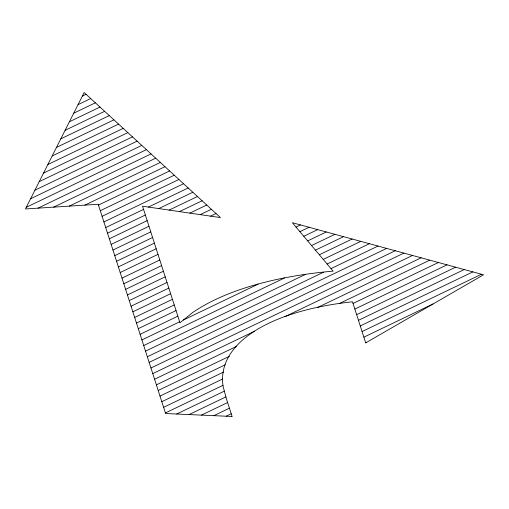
<?xml version="1.0" encoding="UTF-8"?>
<svg xmlns="http://www.w3.org/2000/svg" width="509" height="509" viewBox="0 0 509 509"><rect width="100%" height="100%" fill="white"/><g stroke="black" fill="none" stroke-linecap="round" stroke-linejoin="round"><path stroke-width="0.76" d="M82.369 96.074L86.078 94.292M78.055 104.631L90.723 98.549M73.741 113.183L95.361 102.805M69.428 121.74L100.006 107.068M65.114 130.298L104.644 111.325M60.8 138.855L109.289 115.588M56.486 147.413L113.927 119.844M52.172 155.964L118.572 124.101M47.859 164.522L123.21 128.363M43.545 173.079L127.854 132.62M39.231 181.637L132.493 136.876M34.917 190.194L137.131 141.139M30.604 198.745L141.776 145.396M26.29 207.303L146.414 149.652M38.048 208.149L151.058 153.915M53.674 207.138L155.697 158.172M69.3 206.12L160.341 162.428M84.927 205.108L164.98 166.691M98.479 205.089L169.624 170.948M100.286 210.707L174.263 175.204M102.099 216.325L178.907 179.467M103.906 221.943L183.545 183.724M105.713 227.561L143.551 209.403M148.418 207.068L188.19 187.98M107.526 233.179L145.358 215.021M158.783 208.582L192.828 192.243M109.333 238.797L147.165 220.645M169.147 210.096L197.473 196.499M111.147 244.415L148.965 226.263M179.505 211.604L202.111 200.756M112.953 250.034L150.772 231.881M189.87 213.118L206.756 205.019M114.76 255.652L152.579 237.499M200.234 214.633L211.394 209.275M116.574 261.27L154.386 243.124M210.592 216.147L216.032 213.532M118.381 266.888L156.187 248.742M120.194 272.506L157.994 254.36M122.001 278.118L159.801 259.978M123.808 283.736L161.607 265.603M125.621 289.354L163.408 271.221M127.428 294.972L165.215 276.839M129.241 300.59L167.022 282.457M131.048 306.208L168.829 288.081M296.003 227.046L300.444 224.914M132.855 311.826L170.636 293.699M299.89 231.665L309.065 227.262M134.669 317.444L172.436 299.317M303.778 236.284L317.686 229.61M136.476 323.062L174.243 304.936M307.671 240.903L326.307 231.964M138.289 328.68L176.05 310.56M311.559 245.529L334.928 234.312M140.096 334.298L177.857 316.178M315.446 250.148L343.55 236.66M141.909 339.917L179.658 321.796M183.418 319.989L258.127 284.143M319.334 254.767L352.171 239.007M143.716 345.535L284.55 277.946M323.228 259.386L360.792 241.355M145.523 351.153L305.47 274.396M327.115 264.006L369.413 243.703M147.336 356.771L323.495 272.232M331.003 268.625L378.034 246.051M149.143 362.383L386.655 248.405M150.957 368.001L395.277 250.752M152.764 373.619L403.898 253.1M154.571 379.237L254.545 331.264M284.989 316.649L412.519 255.448M156.384 384.855L236.787 346.273M317.82 307.379L421.14 257.796M158.191 390.473L229.394 356.306M339.35 303.536L429.761 260.144M160.004 396.091L225.252 364.775M353.036 303.453L438.383 262.498M161.811 401.709L223.604 372.054M354.843 309.071L447.004 264.845M163.618 407.327L222.745 378.95M356.65 314.689L455.625 267.193M165.431 412.945L223.031 385.3M358.457 320.314L464.246 269.541M176.693 414.027L224.361 391.147M360.257 325.932L472.867 271.889M189.068 414.574L225.894 396.899M362.064 331.55L481.489 274.236M201.443 415.121L227.625 402.555M363.871 337.168L433.07 303.962M213.818 415.668L229.432 408.173M365.678 342.792L366.728 342.283M226.193 416.216L231.239 413.792M231.919 416.464L165.622 413.537L98.205 204.249L25.45 208.964L84.157 92.523L220.448 217.585L142.526 206.209L179.97 322.77L192.714 312.501A302.244 130.597 7.6 0 1 333.121 271.138L292.351 222.713L483.55 274.803L365.704 342.875L352.502 301.773A234.573 101.355 7.6 0 0 223.082 386.35L226.289 398.382L232.098 416.477"/></g></svg>
